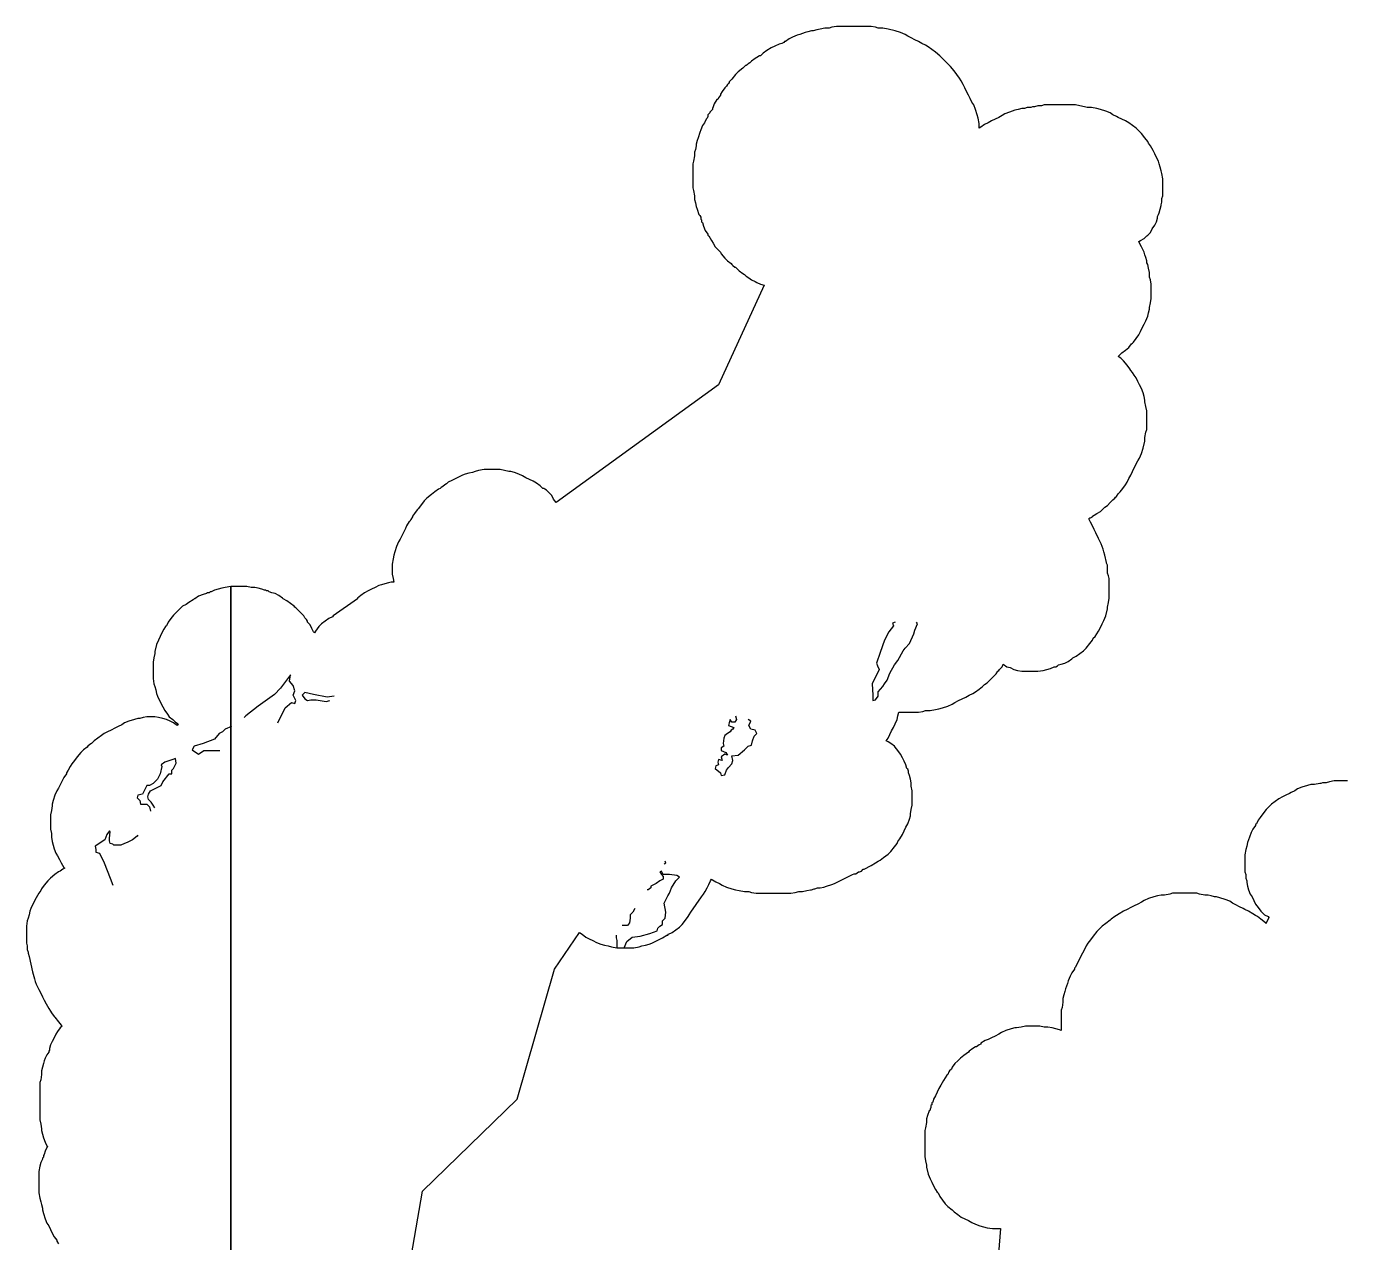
# Model space of a CAD drawing. Header units: metres. Extents: x 0 to 1325, y -1 to 773.
# Drawn here: x 248.39 to 263.19, y 288.84 to 302.48 of the extents above; entities that cross this region are included whole.
import ezdxf

# ---------------------------------------------------------------- set-up
doc = ezdxf.new("R2010")
doc.units = ezdxf.units.M

msp = doc.modelspace()

# ---------------------------------------------------------------- linework, layer by layer
at = {"layer": 'CUT'}
for points in [[(252.6, 288.078), (252.83, 289.418), (253.89, 290.448), (254.31, 291.908), (254.59, 292.318), (254.62, 292.298), (254.66, 292.268), (254.7, 292.248), (254.74, 292.228), (254.78, 292.208), (254.83, 292.188), (254.87, 292.178), (254.91, 292.168), (254.95, 292.158), (255.01, 292.148), (255.06, 292.148), (255.15, 292.148), (255.2, 292.148), (255.26, 292.158), (255.29, 292.168), (255.33, 292.178), (255.37, 292.188), (255.4, 292.198), (255.44, 292.218), (255.52, 292.258), (255.57, 292.288), (255.58, 292.288), (255.59, 292.298), (255.63, 292.318), (255.67, 292.348), (255.71, 292.378), (255.74, 292.408), (255.78, 292.458), (255.81, 292.498), (255.82, 292.518), (255.84, 292.548), (255.96, 292.718), (255.98, 292.748), (256, 292.778), (256.02, 292.818), (256.04, 292.858), (256.06, 292.898), (256.07, 292.918), (256.08, 292.908), (256.12, 292.888), (256.16, 292.868), (256.19, 292.848), (256.24, 292.828), (256.3, 292.808), (256.34, 292.798), (256.38, 292.788), (256.44, 292.778), (256.47, 292.778), (256.49, 292.778), (256.52, 292.768), (256.57, 292.758), (256.61, 292.758), (256.92, 292.758), (256.96, 292.758), (257.01, 292.768), (257.05, 292.778), (257.06, 292.778), (257.09, 292.778), (257.14, 292.788), (257.18, 292.798), (257.19, 292.798), (257.22, 292.808), (257.23, 292.808), (257.26, 292.818), (257.29, 292.818), (257.33, 292.828), (257.36, 292.838), (257.42, 292.858), (257.45, 292.868), (257.51, 292.898), (257.63, 292.958), (257.65, 292.968), (257.67, 292.978), (257.69, 292.978), (257.72, 292.998), (257.73, 292.998), (257.75, 293.008), (257.77, 293.028), (257.78, 293.028), (257.86, 293.068), (257.91, 293.098), (257.94, 293.118), (257.96, 293.128), (258, 293.158), (258.05, 293.198), (258.08, 293.228), (258.12, 293.278), (258.15, 293.318), (258.16, 293.338), (258.18, 293.368), (258.21, 293.418), (258.23, 293.458), (258.25, 293.498), (258.27, 293.538), (258.29, 293.588), (258.3, 293.628), (258.3, 293.648), (258.31, 293.698), (258.32, 293.748), (258.32, 293.788), (258.32, 293.868), (258.32, 293.908), (258.31, 293.958), (258.31, 293.998), (258.3, 294.038), (258.29, 294.078), (258.28, 294.108), (258.28, 294.118), (258.28, 294.128), (258.27, 294.148), (258.26, 294.158), (258.25, 294.198), (258.23, 294.238), (258.21, 294.278), (258.19, 294.318), (258.16, 294.358), (258.13, 294.398), (258.12, 294.408), (258.08, 294.438), (258.05, 294.458), (258.03, 294.468), (258.05, 294.498), (258.07, 294.538), (258.09, 294.578), (258.11, 294.618), (258.13, 294.658), (258.15, 294.708), (258.16, 294.748), (258.17, 294.788), (258.18, 294.788), (258.35, 294.788), (258.39, 294.788), (258.44, 294.798), (258.47, 294.808), (258.49, 294.808), (258.52, 294.808), (258.58, 294.818), (258.62, 294.828), (258.66, 294.838), (258.72, 294.858), (258.77, 294.878), (258.8, 294.898), (258.84, 294.918), (258.92, 294.958), (258.96, 294.978), (259, 294.998), (259.03, 295.018), (259.07, 295.048), (259.11, 295.078), (259.13, 295.098), (259.16, 295.118), (259.17, 295.128), (259.18, 295.138), (259.2, 295.158), (259.23, 295.188), (259.26, 295.218), (259.28, 295.248), (259.29, 295.258), (259.3, 295.268), (259.33, 295.298), (259.34, 295.328), (259.38, 295.298), (259.42, 295.288), (259.46, 295.268), (259.5, 295.258), (259.55, 295.248), (259.59, 295.248), (259.68, 295.248), (259.73, 295.248), (259.79, 295.258), (259.83, 295.268), (259.87, 295.278), (259.91, 295.298), (259.92, 295.298), (259.93, 295.298), (259.95, 295.308), (259.96, 295.318), (259.99, 295.328), (260.03, 295.338), (260.07, 295.358), (260.11, 295.388), (260.12, 295.398), (260.16, 295.418), (260.2, 295.448), (260.24, 295.478), (260.27, 295.508), (260.31, 295.558), (260.34, 295.598), (260.35, 295.618), (260.37, 295.638), (260.39, 295.668), (260.41, 295.698), (260.43, 295.738), (260.45, 295.778), (260.47, 295.818), (260.49, 295.868), (260.51, 295.948), (260.51, 295.968), (260.52, 296.018), (260.53, 296.068), (260.53, 296.108), (260.53, 296.248), (260.53, 296.288), (260.52, 296.318), (260.51, 296.348), (260.51, 296.358), (260.51, 296.378), (260.51, 296.408), (260.51, 296.418), (260.51, 296.438), (260.5, 296.458), (260.5, 296.468), (260.48, 296.548), (260.47, 296.588), (260.46, 296.618), (260.45, 296.648), (260.44, 296.678), (260.41, 296.738), (260.38, 296.798), (260.36, 296.838), (260.34, 296.878), (260.32, 296.918), (260.3, 296.958), (260.31, 296.968), (260.32, 296.968), (260.34, 296.978), (260.34, 296.988), (260.36, 296.998), (260.39, 297.018), (260.43, 297.038), (260.46, 297.068), (260.47, 297.078), (260.48, 297.088), (260.51, 297.108), (260.54, 297.138), (260.57, 297.168), (260.59, 297.188), (260.6, 297.198), (260.61, 297.208), (260.63, 297.238), (260.65, 297.258), (260.68, 297.298), (260.71, 297.338), (260.73, 297.368), (260.75, 297.408), (260.77, 297.448), (260.81, 297.528), (260.85, 297.608), (260.87, 297.638), (260.89, 297.688), (260.91, 297.748), (260.93, 297.828), (260.93, 297.868), (260.94, 297.928), (260.95, 297.958), (260.95, 297.998), (260.95, 298.128), (260.95, 298.168), (260.94, 298.218), (260.93, 298.268), (260.93, 298.288), (260.92, 298.328), (260.91, 298.368), (260.89, 298.418), (260.87, 298.458), (260.85, 298.498), (260.83, 298.538), (260.81, 298.568), (260.79, 298.598), (260.77, 298.618), (260.76, 298.638), (260.73, 298.678), (260.69, 298.728), (260.66, 298.758), (260.63, 298.778), (260.65, 298.798), (260.67, 298.818), (260.71, 298.848), (260.75, 298.878), (260.78, 298.918), (260.79, 298.928), (260.8, 298.938), (260.83, 298.978), (260.86, 299.018), (260.88, 299.058), (260.9, 299.098), (260.92, 299.138), (260.94, 299.178), (260.96, 299.228), (260.97, 299.268), (260.98, 299.308), (260.98, 299.328), (260.99, 299.378), (261, 299.428), (261, 299.468), (261, 299.548), (261, 299.588), (260.99, 299.638), (260.98, 299.668), (260.98, 299.688), (260.98, 299.718), (260.97, 299.768), (260.96, 299.808), (260.95, 299.828), (260.95, 299.848), (260.94, 299.888), (260.93, 299.918), (260.92, 299.948), (260.89, 300.008), (260.87, 300.048), (260.86, 300.068), (260.88, 300.078), (260.92, 300.098), (260.95, 300.128), (260.96, 300.138), (260.99, 300.168), (261.01, 300.208), (261.04, 300.248), (261.06, 300.288), (261.07, 300.328), (261.07, 300.348), (261.08, 300.368), (261.09, 300.388), (261.1, 300.428), (261.11, 300.468), (261.11, 300.478), (261.12, 300.508), (261.12, 300.518), (261.12, 300.548), (261.13, 300.578), (261.13, 300.628), (261.13, 300.718), (261.13, 300.768), (261.12, 300.828), (261.11, 300.858), (261.1, 300.898), (261.09, 300.938), (261.08, 300.968), (261.06, 301.008), (261.04, 301.048), (261.02, 301.088), (260.99, 301.138), (260.97, 301.168), (260.96, 301.188), (260.93, 301.228), (260.89, 301.278), (260.86, 301.308), (260.83, 301.338), (260.79, 301.368), (260.75, 301.398), (260.71, 301.418), (260.67, 301.438), (260.63, 301.458), (260.61, 301.468), (260.57, 301.488), (260.54, 301.508), (260.49, 301.528), (260.43, 301.548), (260.39, 301.558), (260.33, 301.568), (260.3, 301.568), (260.28, 301.568), (260.25, 301.578), (260.2, 301.588), (260.15, 301.598), (260.11, 301.598), (259.84, 301.598), (259.8, 301.598), (259.77, 301.588), (259.76, 301.588), (259.73, 301.588), (259.69, 301.578), (259.67, 301.578), (259.65, 301.568), (259.62, 301.568), (259.61, 301.568), (259.58, 301.558), (259.55, 301.558), (259.51, 301.548), (259.47, 301.538), (259.41, 301.518), (259.36, 301.498), (259.33, 301.478), (259.29, 301.458), (259.25, 301.438), (259.21, 301.418), (259.17, 301.398), (259.13, 301.378), (259.09, 301.348), (259.07, 301.338), (259.07, 301.358), (259.07, 301.388), (259.06, 301.448), (259.05, 301.488), (259.03, 301.548), (259.01, 301.598), (258.99, 301.628), (258.97, 301.668), (258.95, 301.708), (258.93, 301.748), (258.91, 301.788), (258.89, 301.828), (258.87, 301.868), (258.85, 301.898), (258.82, 301.938), (258.79, 301.978), (258.75, 302.028), (258.63, 302.148), (258.58, 302.188), (258.54, 302.218), (258.5, 302.248), (258.47, 302.268), (258.43, 302.288), (258.39, 302.308), (258.35, 302.328), (258.31, 302.348), (258.27, 302.368), (258.24, 302.388), (258.19, 302.408), (258.13, 302.428), (258.05, 302.448), (257.99, 302.458), (257.96, 302.458), (257.94, 302.458), (257.91, 302.468), (257.86, 302.478), (257.82, 302.478), (257.52, 302.478), (257.47, 302.478), (257.42, 302.468), (257.39, 302.458), (257.38, 302.458), (257.34, 302.458), (257.29, 302.448), (257.25, 302.438), (257.21, 302.428), (257.19, 302.428), (257.15, 302.418), (257.12, 302.408), (257.06, 302.388), (257.03, 302.378), (256.98, 302.358), (256.94, 302.338), (256.9, 302.308), (256.89, 302.308), (256.88, 302.298), (256.86, 302.288), (256.83, 302.278), (256.78, 302.258), (256.74, 302.238), (256.69, 302.208), (256.65, 302.178), (256.62, 302.148), (256.61, 302.148), (256.58, 302.128), (256.56, 302.118), (256.52, 302.088), (256.5, 302.068), (256.48, 302.058), (256.47, 302.048), (256.46, 302.038), (256.45, 302.038), (256.42, 302.008), (256.37, 301.968), (256.34, 301.938), (256.3, 301.888), (256.27, 301.858), (256.27, 301.848), (256.26, 301.838), (256.25, 301.828), (256.24, 301.808), (256.22, 301.788), (256.19, 301.748), (256.17, 301.718), (256.17, 301.708), (256.15, 301.678), (256.14, 301.658), (256.13, 301.658), (256.1, 301.608), (256.09, 301.578), (256.08, 301.558), (256.08, 301.548), (256.05, 301.518), (256.05, 301.508), (256.03, 301.488), (256.03, 301.478), (256.03, 301.468), (256.02, 301.448), (256.01, 301.438), (255.99, 301.398), (255.97, 301.368), (255.95, 301.318), (255.94, 301.288), (255.92, 301.228), (255.91, 301.198), (255.9, 301.158), (255.9, 301.138), (255.89, 301.098), (255.88, 301.068), (255.88, 301.028), (255.87, 300.968), (255.86, 300.938), (255.86, 300.898), (255.86, 300.708), (255.86, 300.668), (255.87, 300.638), (255.88, 300.578), (255.88, 300.538), (255.89, 300.498), (255.9, 300.458), (255.91, 300.428), (255.93, 300.368), (255.94, 300.358), (255.95, 300.338), (255.95, 300.328), (255.95, 300.318), (255.96, 300.308), (255.96, 300.288), (255.97, 300.278), (255.98, 300.238), (256, 300.188), (256.03, 300.148), (256.03, 300.138), (256.04, 300.128), (256.07, 300.078), (256.09, 300.048), (256.11, 300.008), (256.14, 299.978), (256.15, 299.968), (256.17, 299.948), (256.18, 299.928), (256.22, 299.878), (256.25, 299.848), (256.29, 299.818), (256.3, 299.808), (256.31, 299.798), (256.33, 299.778), (256.34, 299.778), (256.38, 299.738), (256.42, 299.708), (256.44, 299.698), (256.46, 299.678), (256.49, 299.658), (256.52, 299.638), (256.56, 299.618), (256.58, 299.608), (256.62, 299.588), (256.66, 299.578), (256.15, 298.458), (254.33, 297.138), (254.3, 297.178), (254.28, 297.218), (254.25, 297.248), (254.22, 297.278), (254.2, 297.288), (254.19, 297.298), (254.18, 297.298), (254.15, 297.328), (254.11, 297.358), (254.07, 297.378), (254.03, 297.398), (253.99, 297.418), (253.95, 297.438), (253.91, 297.458), (253.86, 297.478), (253.82, 297.488), (253.8, 297.488), (253.75, 297.498), (253.7, 297.508), (253.66, 297.508), (253.57, 297.508), (253.52, 297.508), (253.46, 297.498), (253.42, 297.488), (253.39, 297.478), (253.35, 297.468), (253.31, 297.458), (253.28, 297.448), (253.24, 297.428), (253.16, 297.388), (253.12, 297.368), (253.1, 297.348), (253.08, 297.338), (253.06, 297.318), (253.04, 297.308), (253.03, 297.298), (253.01, 297.288), (252.97, 297.258), (252.93, 297.228), (252.88, 297.188), (252.85, 297.158), (252.82, 297.118), (252.78, 297.068), (252.77, 297.058), (252.74, 297.018), (252.72, 296.988), (252.72, 296.978), (252.7, 296.948), (252.69, 296.928), (252.68, 296.928), (252.65, 296.878), (252.64, 296.848), (252.58, 296.728), (252.56, 296.698), (252.54, 296.648), (252.52, 296.588), (252.51, 296.548), (252.5, 296.508), (252.49, 296.448), (252.49, 296.398), (252.49, 296.378), (252.49, 296.338), (252.5, 296.288), (252.51, 296.248), (252.48, 296.248), (252.45, 296.238), (252.41, 296.228), (252.37, 296.218), (252.34, 296.208), (252.3, 296.188), (252.26, 296.168), (252.22, 296.148), (252.18, 296.128), (252.14, 296.098), (252.1, 296.068), (252.1, 296.058), (251.83, 295.868), (251.82, 295.858), (251.78, 295.838), (251.74, 295.808), (251.7, 295.778), (251.67, 295.748), (251.63, 295.698), (251.62, 295.678), (251.61, 295.688), (251.59, 295.728), (251.57, 295.768), (251.54, 295.798), (251.54, 295.808), (251.53, 295.828), (251.52, 295.838), (251.51, 295.848), (251.5, 295.868), (251.47, 295.898), (251.44, 295.928), (251.41, 295.958), (251.4, 295.968), (251.39, 295.978), (251.35, 296.008), (251.31, 296.038), (251.27, 296.058), (251.26, 296.068), (251.22, 296.098), (251.18, 296.118), (251.14, 296.128), (251.11, 296.138), (251.1, 296.148), (251.08, 296.148), (251.07, 296.158), (251.06, 296.158), (251.03, 296.168), (250.99, 296.178), (250.95, 296.188), (250.91, 296.188), (250.86, 296.198), (250.82, 296.198), (250.73, 296.198), (250.68, 296.198), (250.68, 283.328)], [(250.68, 283.328), (250.68, 296.198), (250.62, 296.188), (250.58, 296.178), (250.5, 296.158), (250.46, 296.138), (250.45, 296.138), (250.44, 296.128), (250.42, 296.128), (250.41, 296.118), (250.37, 296.108), (250.32, 296.088), (250.28, 296.058), (250.27, 296.058), (250.26, 296.048), (250.21, 296.018), (250.18, 295.998), (250.14, 295.978), (250.11, 295.948), (250.08, 295.918), (250.07, 295.908), (250.04, 295.878), (250.01, 295.838), (249.98, 295.798), (249.96, 295.758), (249.95, 295.748), (249.93, 295.718), (249.91, 295.678), (249.89, 295.638), (249.87, 295.598), (249.85, 295.548), (249.83, 295.468), (249.83, 295.448), (249.82, 295.398), (249.81, 295.348), (249.81, 295.308), (249.81, 295.218), (249.81, 295.168), (249.82, 295.108), (249.83, 295.078), (249.84, 295.038), (249.85, 294.998), (249.86, 294.968), (249.88, 294.928), (249.92, 294.848), (249.94, 294.808), (249.97, 294.768), (249.99, 294.738), (250.03, 294.708), (250.06, 294.678), (250.09, 294.658), (250.08, 294.638), (250.07, 294.648), (250.04, 294.668), (250, 294.688), (249.96, 294.708), (249.92, 294.718), (249.87, 294.728), (249.83, 294.738), (249.79, 294.738), (249.74, 294.738), (249.7, 294.728), (249.66, 294.718), (249.64, 294.718), (249.6, 294.708), (249.54, 294.688), (249.49, 294.668), (249.46, 294.648), (249.42, 294.628), (249.38, 294.608), (249.34, 294.588), (249.3, 294.568), (249.26, 294.548), (249.23, 294.528), (249.19, 294.498), (249.15, 294.468), (249.12, 294.438), (249.1, 294.428), (249.08, 294.408), (249.07, 294.398), (249.03, 294.368), (249, 294.338), (248.96, 294.288), (248.93, 294.248), (248.9, 294.208), (248.88, 294.178), (248.86, 294.138), (248.84, 294.108), (248.84, 294.098), (248.81, 294.058), (248.79, 294.018), (248.75, 293.938), (248.73, 293.908), (248.71, 293.858), (248.69, 293.798), (248.68, 293.758), (248.68, 293.738), (248.67, 293.688), (248.66, 293.638), (248.66, 293.598), (248.66, 293.518), (248.66, 293.478), (248.67, 293.428), (248.67, 293.388), (248.68, 293.338), (248.69, 293.298), (248.7, 293.258), (248.72, 293.208), (248.74, 293.178), (248.76, 293.138), (248.78, 293.098), (248.81, 293.048), (248.82, 293.038), (248.8, 293.028), (248.77, 293.008), (248.75, 292.998), (248.71, 292.968), (248.66, 292.928), (248.63, 292.898), (248.59, 292.848), (248.56, 292.808), (248.55, 292.788), (248.53, 292.758), (248.5, 292.708), (248.46, 292.628), (248.44, 292.588), (248.43, 292.558), (248.42, 292.518), (248.41, 292.478), (248.4, 292.448), (248.39, 292.388), (248.39, 292.338), (248.39, 292.248), (248.39, 292.198), (248.4, 292.168), (248.4, 292.138), (248.4, 292.128), (248.41, 292.098), (248.41, 292.088), (248.42, 292.048), (248.46, 291.878), (248.48, 291.798), (248.49, 291.768), (248.5, 291.738), (248.53, 291.678), (248.55, 291.638), (248.57, 291.598), (248.59, 291.558), (248.61, 291.518), (248.64, 291.468), (248.66, 291.438), (248.67, 291.418), (248.7, 291.378), (248.71, 291.368), (248.75, 291.318), (248.78, 291.278), (248.79, 291.268), (248.77, 291.248), (248.74, 291.208), (248.72, 291.178), (248.7, 291.138), (248.68, 291.098), (248.66, 291.058), (248.65, 291.018), (248.65, 290.998), (248.64, 290.988), (248.64, 290.978), (248.62, 290.948), (248.6, 290.908), (248.59, 290.878), (248.58, 290.848), (248.57, 290.808), (248.56, 290.768), (248.56, 290.728), (248.55, 290.668), (248.54, 290.638), (248.54, 290.598), (248.54, 290.488), (248.54, 290.448), (248.54, 290.438), (248.54, 290.428), (248.54, 290.388), (248.54, 290.258), (248.54, 290.218), (248.55, 290.168), (248.56, 290.118), (248.56, 290.098), (248.57, 290.058), (248.58, 290.018), (248.6, 289.968), (248.62, 289.928), (248.63, 289.918), (248.62, 289.908), (248.6, 289.868), (248.59, 289.828), (248.58, 289.818), (248.58, 289.798), (248.57, 289.788), (248.57, 289.778), (248.55, 289.738), (248.54, 289.698), (248.53, 289.638), (248.53, 289.588), (248.53, 289.448), (248.53, 289.398), (248.54, 289.338), (248.55, 289.298), (248.56, 289.268), (248.57, 289.228), (248.57, 289.208), (248.58, 289.168), (248.6, 289.108), (248.62, 289.058), (248.64, 289.028), (248.66, 288.988), (248.68, 288.948), (248.7, 288.908), (248.73, 288.868), (248.73, 288.858), (248.75, 288.828)], [(263.2, 294.018), (263.09, 294.018), (263.05, 294.018), (263, 294.008), (262.96, 293.998), (262.95, 293.998), (262.92, 293.998), (262.9, 293.988), (262.89, 293.988), (262.83, 293.978), (262.79, 293.978), (262.75, 293.968), (262.69, 293.948), (262.64, 293.928), (262.61, 293.908), (262.57, 293.888), (262.55, 293.878), (262.51, 293.858), (262.47, 293.838), (262.43, 293.818), (262.39, 293.788), (262.35, 293.758), (262.29, 293.698), (262.25, 293.648), (262.22, 293.608), (262.2, 293.578), (262.18, 293.538), (262.17, 293.528), (262.17, 293.518), (262.14, 293.478), (262.12, 293.438), (262.1, 293.388), (262.08, 293.328), (262.07, 293.288), (262.06, 293.248), (262.05, 293.188), (262.05, 293.138), (262.05, 293.048), (262.05, 292.998), (262.06, 292.968), (262.06, 292.938), (262.06, 292.928), (262.07, 292.898), (262.07, 292.878), (262.08, 292.838), (262.09, 292.798), (262.11, 292.748), (262.13, 292.718), (262.15, 292.678), (262.17, 292.638), (262.2, 292.598), (262.23, 292.558), (262.24, 292.548), (262.27, 292.518), (262.31, 292.498), (262.32, 292.488), (262.31, 292.468), (262.29, 292.428), (262.29, 292.418), (262.28, 292.428), (262.23, 292.468), (262.19, 292.498), (262.17, 292.508), (262.14, 292.528), (262.09, 292.558), (262.05, 292.578), (262.03, 292.588), (261.99, 292.608), (261.95, 292.628), (261.91, 292.648), (261.88, 292.668), (261.83, 292.688), (261.77, 292.708), (261.73, 292.718), (261.71, 292.718), (261.67, 292.728), (261.64, 292.738), (261.6, 292.738), (261.54, 292.748), (261.51, 292.758), (261.47, 292.758), (261.28, 292.758), (261.24, 292.758), (261.21, 292.748), (261.15, 292.738), (261.11, 292.738), (261.07, 292.728), (261.03, 292.718), (260.97, 292.698), (260.92, 292.678), (260.89, 292.658), (260.85, 292.638), (260.81, 292.618), (260.77, 292.598), (260.73, 292.578), (260.69, 292.558), (260.64, 292.528), (260.61, 292.508), (260.59, 292.498), (260.55, 292.468), (260.54, 292.458), (260.49, 292.418), (260.45, 292.388), (260.42, 292.358), (260.39, 292.328), (260.35, 292.278), (260.32, 292.238), (260.29, 292.198), (260.27, 292.168), (260.25, 292.128), (260.23, 292.088), (260.19, 292.008), (260.15, 291.928), (260.14, 291.918), (260.14, 291.908), (260.11, 291.868), (260.09, 291.828), (260.07, 291.778), (260.06, 291.748), (260.04, 291.688), (260.03, 291.658), (260.02, 291.618), (260.01, 291.578), (260.01, 291.538), (260, 291.478), (259.99, 291.448), (259.99, 291.408), (259.99, 291.218), (259.97, 291.228), (259.93, 291.238), (259.89, 291.248), (259.84, 291.258), (259.8, 291.258), (259.75, 291.268), (259.71, 291.268), (259.63, 291.268), (259.59, 291.268), (259.54, 291.258), (259.49, 291.248), (259.47, 291.248), (259.43, 291.238), (259.37, 291.218), (259.32, 291.198), (259.29, 291.178), (259.25, 291.158), (259.21, 291.138), (259.17, 291.118), (259.14, 291.108), (259.09, 291.078), (259.09, 291.068), (259.07, 291.058), (259.04, 291.038), (259.03, 291.038), (259, 291.018), (258.96, 290.988), (258.95, 290.978), (258.9, 290.938), (258.86, 290.908), (258.83, 290.878), (258.8, 290.848), (258.77, 290.808), (258.76, 290.788), (258.74, 290.768), (258.73, 290.758), (258.72, 290.728), (258.71, 290.718), (258.69, 290.688), (258.67, 290.658), (258.64, 290.608), (258.62, 290.568), (258.58, 290.488), (258.56, 290.448), (258.55, 290.418), (258.54, 290.408), (258.54, 290.398), (258.54, 290.388), (258.53, 290.378), (258.53, 290.368), (258.53, 290.358), (258.52, 290.338), (258.52, 290.328), (258.51, 290.318), (258.49, 290.268), (258.48, 290.228), (258.48, 290.188), (258.47, 290.128), (258.46, 290.098), (258.46, 290.058), (258.46, 289.848), (258.46, 289.808), (258.47, 289.758), (258.48, 289.708), (258.48, 289.688), (258.5, 289.608), (258.52, 289.558), (258.54, 289.518), (258.56, 289.478), (258.58, 289.438), (258.6, 289.408), (258.61, 289.398), (258.63, 289.358), (258.66, 289.318), (258.69, 289.278), (258.72, 289.248), (258.77, 289.208), (258.78, 289.198), (258.79, 289.188), (258.83, 289.158), (258.87, 289.128), (258.91, 289.108), (258.95, 289.088), (258.99, 289.068), (259.03, 289.048), (259.08, 289.028), (259.12, 289.018), (259.16, 289.008), (259.22, 288.998), (259.27, 288.998), (259.29, 288.998), (259.31, 288.998), (259.27, 288.488)]]:
    msp.add_lwpolyline(points, dxfattribs=at)
at = {"layer": 'SCORE'}
for points in [[(258.13, 295.798), (258.1, 295.788), (258.11, 295.758), (258.06, 295.688), (258.01, 295.598), (257.96, 295.458), (257.92, 295.338), (257.93, 295.308), (257.95, 295.268), (257.87, 295.108), (257.88, 294.978), (257.88, 294.918), (257.91, 294.928), (257.94, 294.968), (257.94, 295.018), (257.99, 295.078), (258.01, 295.108), (258.04, 295.148), (258.07, 295.228), (258.12, 295.318), (258.16, 295.368), (258.22, 295.478), (258.24, 295.508), (258.29, 295.558), (258.34, 295.668), (258.35, 295.708), (258.38, 295.778), (258.37, 295.798)], [(251.34, 295.138), (251.35, 295.208), (251.24, 295.058), (251.17, 294.988), (250.99, 294.858), (250.85, 294.748), (250.83, 294.728)], [(251.21, 294.668), (251.29, 294.838), (251.36, 294.898), (251.4, 294.888), (251.41, 294.918), (251.38, 294.978), (251.4, 295.028), (251.38, 295.088), (251.34, 295.138)], [(251.61, 294.988), (251.51, 295.008), (251.48, 294.978), (251.51, 294.938), (251.54, 294.918), (251.58, 294.928), (251.64, 294.928), (251.75, 294.908), (251.79, 294.918)], [(251.84, 294.968), (251.76, 294.958), (251.61, 294.988)], [(256.34, 294.748), (256.35, 294.708), (256.33, 294.678), (256.3, 294.678), (256.28, 294.708), (256.27, 294.668), (256.26, 294.638), (256.32, 294.618), (256.31, 294.598), (256.29, 294.588), (256.28, 294.568), (256.25, 294.548), (256.22, 294.528), (256.21, 294.498), (256.2, 294.438), (256.21, 294.408), (256.18, 294.388), (256.18, 294.358), (256.23, 294.338), (256.25, 294.308), (256.22, 294.318), (256.18, 294.288), (256.19, 294.248), (256.15, 294.258), (256.14, 294.228), (256.15, 294.198), (256.12, 294.188), (256.11, 294.158), (256.17, 294.108), (256.18, 294.078), (256.22, 294.088), (256.24, 294.138), (256.26, 294.168), (256.3, 294.208), (256.31, 294.248), (256.3, 294.298), (256.37, 294.308), (256.44, 294.368), (256.48, 294.408), (256.52, 294.418), (256.53, 294.468), (256.55, 294.518), (256.58, 294.548), (256.56, 294.588), (256.51, 294.598), (256.49, 294.638)], [(256.49, 294.638), (256.51, 294.688), (256.48, 294.708)], [(250.69, 294.628), (250.62, 294.598), (250.59, 294.568), (250.55, 294.548), (250.5, 294.488), (250.37, 294.438), (250.27, 294.408), (250.25, 294.368), (250.32, 294.318), (250.38, 294.358), (250.42, 294.358), (250.56, 294.358)], [(250.03, 294.258), (249.94, 294.228), (249.9, 294.198), (249.91, 294.178), (249.89, 294.098), (249.86, 294.038), (249.81, 293.988), (249.77, 293.968), (249.74, 293.968), (249.69, 293.868), (249.64, 293.858), (249.63, 293.828), (249.66, 293.798), (249.67, 293.758), (249.69, 293.758), (249.72, 293.758), (249.74, 293.758), (249.77, 293.728), (249.78, 293.678)], [(249.83, 293.718), (249.81, 293.748), (249.79, 293.778), (249.76, 293.808), (249.75, 293.838), (249.76, 293.868), (249.78, 293.908), (249.9, 293.968), (249.92, 294.008), (249.99, 294.098), (250.02, 294.098), (250.02, 294.138), (250.04, 294.158), (250.07, 294.218), (250.06, 294.268), (250.03, 294.258)], [(249.64, 293.408), (249.63, 293.398), (249.58, 293.358), (249.52, 293.328), (249.49, 293.318), (249.45, 293.298), (249.4, 293.298), (249.37, 293.298), (249.36, 293.308), (249.33, 293.318), (249.32, 293.348), (249.32, 293.378), (249.33, 293.448), (249.32, 293.458), (249.29, 293.418), (249.27, 293.358), (249.16, 293.288), (249.17, 293.248), (249.17, 293.228), (249.17, 293.218), (249.21, 293.208), (249.26, 293.098), (249.33, 292.928), (249.36, 292.848)], [(255.54, 293.088), (255.56, 293.098), (255.55, 293.118)], [(255.49, 292.998), (255.51, 292.968), (255.53, 292.948), (255.53, 292.918), (255.49, 292.898), (255.45, 292.868), (255.39, 292.838), (255.39, 292.818), (255.36, 292.798), (255.35, 292.798)], [(255.47, 292.368), (255.49, 292.388), (255.52, 292.408), (255.52, 292.448), (255.55, 292.478), (255.56, 292.548), (255.54, 292.648), (255.58, 292.728), (255.6, 292.758), (255.62, 292.818), (255.67, 292.898), (255.71, 292.938), (255.68, 292.958), (255.6, 292.968), (255.57, 292.968), (255.53, 292.968), (255.51, 293.008), (255.49, 292.998)], [(255.16, 292.518), (255.16, 292.478), (255.15, 292.428), (255.13, 292.398), (255.07, 292.398)], [(255.21, 292.588), (255.19, 292.548), (255.16, 292.518)], [(255, 292.288), (255, 292.258), (255.01, 292.228), (255.01, 292.178), (255.01, 292.148), (255.06, 292.148), (255.09, 292.148), (255.12, 292.218), (255.18, 292.268), (255.27, 292.278), (255.38, 292.308), (255.46, 292.338), (255.47, 292.368)]]:
    msp.add_lwpolyline(points, dxfattribs=at)

doc.saveas('drawing.dxf')
